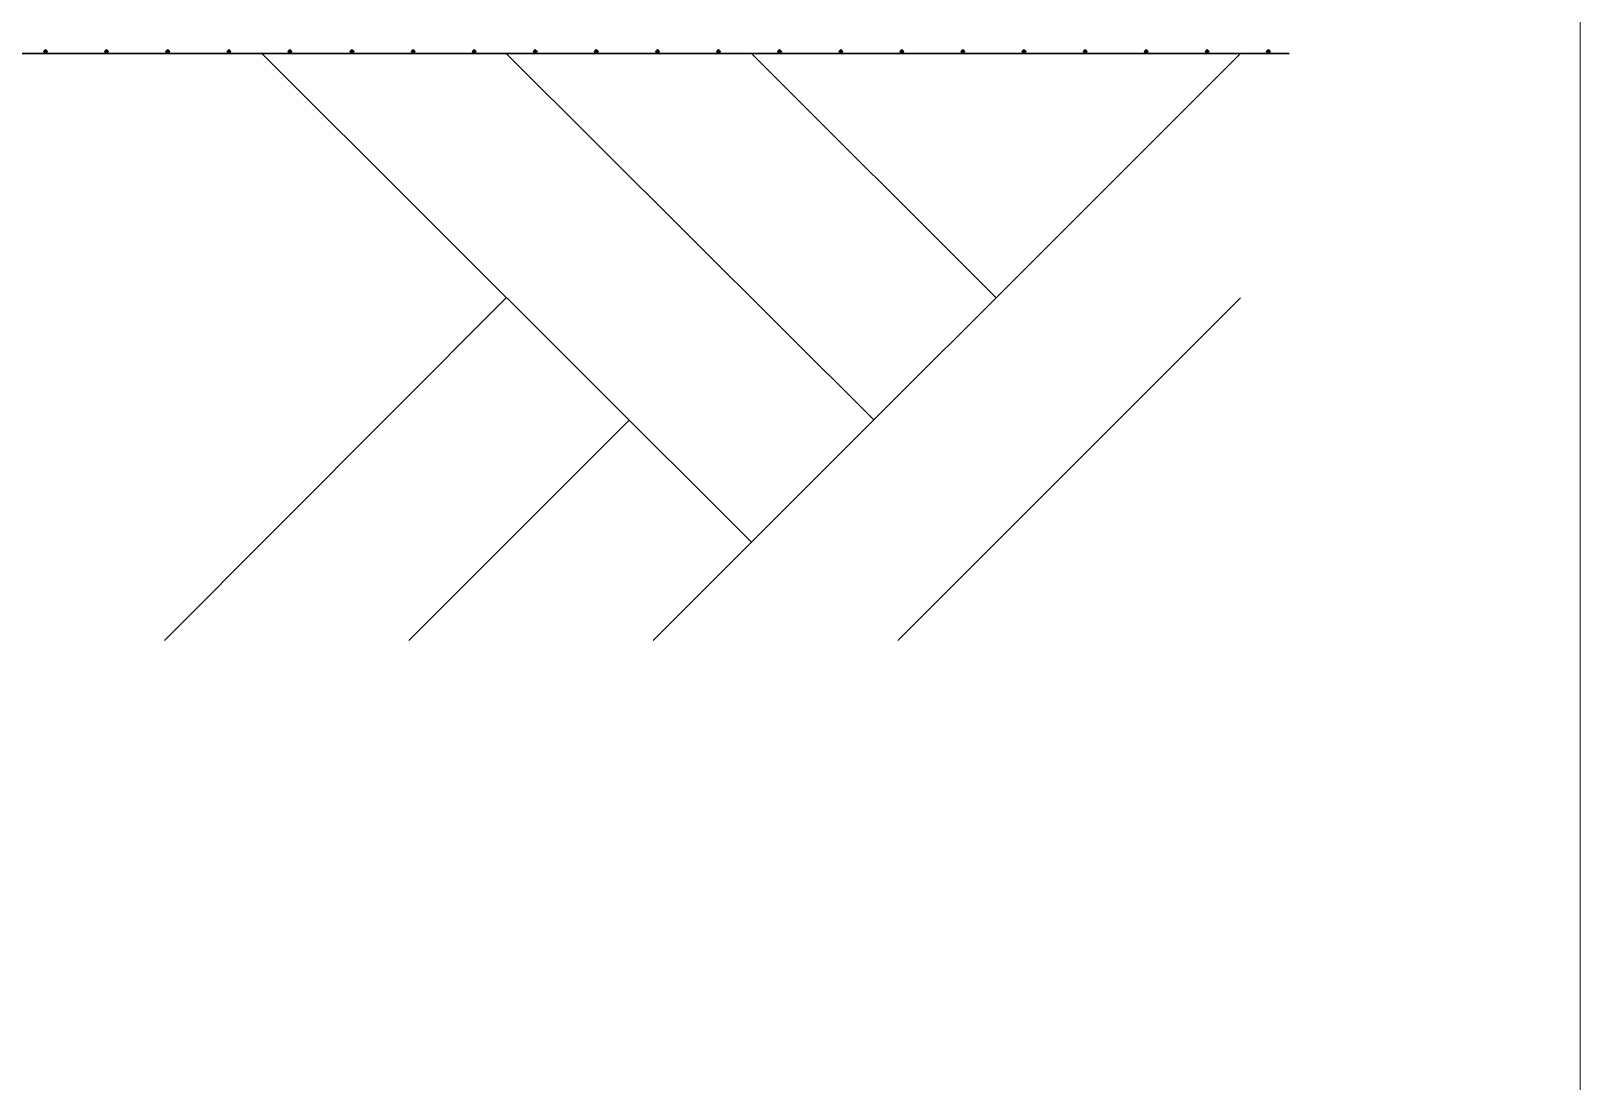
# Model space of a CAD drawing. Header units: millimetres. Extents: x 0 to 420, y 0 to 297.
# Drawn here: x 178.5 to 210.16, y 47.18 to 68.66 of the extents above; entities that cross this region are included whole.
import ezdxf

# ---------------------------------------------------------------- set-up
doc = ezdxf.new("R2010")
doc.units = ezdxf.units.MM

msp = doc.modelspace()

# ---------------------------------------------------------------- hatches: boundary and pattern name
for points in [[(178.795, 68.284), (178.774, 68.262), (178.753, 68.241), (178.774, 68.22), (178.795, 68.199), (178.816, 68.22), (178.837, 68.241), (178.816, 68.262), (178.795, 68.284)], [(180.044, 68.284), (180.022, 68.262), (180.001, 68.241), (180.022, 68.22), (180.044, 68.199), (180.065, 68.22), (180.086, 68.241), (180.065, 68.262), (180.044, 68.284)], [(181.293, 68.284), (181.271, 68.262), (181.25, 68.241), (181.271, 68.22), (181.293, 68.199), (181.314, 68.22), (181.335, 68.241), (181.314, 68.262), (181.293, 68.284)], [(182.541, 68.284), (182.52, 68.262), (182.499, 68.241), (182.52, 68.22), (182.541, 68.199), (182.562, 68.22), (182.584, 68.241), (182.562, 68.262), (182.541, 68.284)], [(183.79, 68.284), (183.769, 68.262), (183.748, 68.241), (183.769, 68.22), (183.79, 68.199), (183.811, 68.22), (183.833, 68.241), (183.811, 68.262), (183.79, 68.284)], [(185.06, 68.284), (185.039, 68.262), (185.018, 68.241), (185.039, 68.22), (185.06, 68.199), (185.081, 68.22), (185.103, 68.241), (185.081, 68.262), (185.06, 68.284)], [(186.309, 68.284), (186.288, 68.262), (186.267, 68.241), (186.288, 68.22), (186.309, 68.199), (186.33, 68.22), (186.351, 68.241), (186.33, 68.262), (186.309, 68.284)], [(187.558, 68.284), (187.537, 68.262), (187.516, 68.241), (187.537, 68.22), (187.558, 68.199), (187.579, 68.22), (187.6, 68.241), (187.579, 68.262), (187.558, 68.284)], [(188.807, 68.284), (188.786, 68.262), (188.764, 68.241), (188.786, 68.22), (188.807, 68.199), (188.828, 68.22), (188.849, 68.241), (188.828, 68.262), (188.807, 68.284)], [(190.055, 68.284), (190.034, 68.262), (190.013, 68.241), (190.034, 68.22), (190.055, 68.199), (190.077, 68.22), (190.098, 68.241), (190.077, 68.262), (190.055, 68.284)], [(191.304, 68.284), (191.283, 68.262), (191.262, 68.241), (191.283, 68.22), (191.304, 68.199), (191.326, 68.22), (191.347, 68.241), (191.326, 68.262), (191.304, 68.284)], [(192.553, 68.284), (192.532, 68.262), (192.511, 68.241), (192.532, 68.22), (192.553, 68.199), (192.574, 68.22), (192.596, 68.241), (192.574, 68.262), (192.553, 68.284)], [(193.802, 68.284), (193.781, 68.262), (193.76, 68.241), (193.781, 68.22), (193.802, 68.199), (193.823, 68.22), (193.844, 68.241), (193.823, 68.262), (193.802, 68.284)], [(195.051, 68.284), (195.03, 68.262), (195.009, 68.241), (195.03, 68.22), (195.051, 68.199), (195.072, 68.22), (195.093, 68.241), (195.072, 68.262), (195.051, 68.284)], [(196.3, 68.284), (196.279, 68.262), (196.257, 68.241), (196.279, 68.22), (196.3, 68.199), (196.321, 68.22), (196.342, 68.241), (196.321, 68.262), (196.3, 68.284)], [(197.549, 68.284), (197.527, 68.262), (197.506, 68.241), (197.527, 68.22), (197.549, 68.199), (197.57, 68.22), (197.591, 68.241), (197.57, 68.262), (197.549, 68.284)], [(198.797, 68.284), (198.776, 68.262), (198.755, 68.241), (198.776, 68.22), (198.797, 68.199), (198.819, 68.22), (198.84, 68.241), (198.819, 68.262), (198.797, 68.284)], [(200.046, 68.284), (200.025, 68.262), (200.004, 68.241), (200.025, 68.22), (200.046, 68.199), (200.067, 68.22), (200.088, 68.241), (200.067, 68.262), (200.046, 68.284)], [(201.295, 68.284), (201.274, 68.262), (201.253, 68.241), (201.274, 68.22), (201.295, 68.199), (201.316, 68.22), (201.337, 68.241), (201.316, 68.262), (201.295, 68.284)], [(202.544, 68.284), (202.523, 68.262), (202.502, 68.241), (202.523, 68.22), (202.544, 68.199), (202.565, 68.22), (202.586, 68.241), (202.565, 68.262), (202.544, 68.284)], [(203.793, 68.284), (203.771, 68.262), (203.75, 68.241), (203.771, 68.22), (203.793, 68.199), (203.814, 68.22), (203.835, 68.241), (203.814, 68.262), (203.793, 68.284)]]:
    msp.add_hatch(color=7).paths.add_polyline_path(points)

# ---------------------------------------------------------------- linework, layer by layer
at = {"lineweight": 13}
for points in [[(210.164, 45.995), (210.164, 165.989)], [(183.219, 68.199), (193.23, 58.208)], [(188.214, 68.199), (195.728, 60.706)], [(203.221, 68.199), (191.22, 56.197)], [(193.23, 68.199), (198.226, 63.204)], [(188.214, 63.204), (181.229, 56.197)], [(203.221, 63.204), (196.215, 56.197)], [(190.733, 60.706), (186.224, 56.197)]]:
    msp.add_lwpolyline(points, dxfattribs=at)
at = {"lineweight": 30}
msp.add_lwpolyline([(136.567, 68.199), (204.216, 68.199)], dxfattribs=at)
at = {"lineweight": 0}
for points in [[(178.795, 68.284), (178.774, 68.262), (178.753, 68.241), (178.774, 68.22), (178.795, 68.199), (178.816, 68.22), (178.837, 68.241), (178.816, 68.262)], [(180.044, 68.284), (180.022, 68.262), (180.001, 68.241), (180.022, 68.22), (180.044, 68.199), (180.065, 68.22), (180.086, 68.241), (180.065, 68.262)], [(181.293, 68.284), (181.271, 68.262), (181.25, 68.241), (181.271, 68.22), (181.293, 68.199), (181.314, 68.22), (181.335, 68.241), (181.314, 68.262)], [(182.541, 68.284), (182.52, 68.262), (182.499, 68.241), (182.52, 68.22), (182.541, 68.199), (182.562, 68.22), (182.584, 68.241), (182.562, 68.262)], [(183.79, 68.284), (183.769, 68.262), (183.748, 68.241), (183.769, 68.22), (183.79, 68.199), (183.811, 68.22), (183.833, 68.241), (183.811, 68.262)], [(185.06, 68.284), (185.039, 68.262), (185.018, 68.241), (185.039, 68.22), (185.06, 68.199), (185.081, 68.22), (185.103, 68.241), (185.081, 68.262)], [(186.309, 68.284), (186.288, 68.262), (186.267, 68.241), (186.288, 68.22), (186.309, 68.199), (186.33, 68.22), (186.351, 68.241), (186.33, 68.262)], [(187.558, 68.284), (187.537, 68.262), (187.516, 68.241), (187.537, 68.22), (187.558, 68.199), (187.579, 68.22), (187.6, 68.241), (187.579, 68.262)], [(188.807, 68.284), (188.786, 68.262), (188.764, 68.241), (188.786, 68.22), (188.807, 68.199), (188.828, 68.22), (188.849, 68.241), (188.828, 68.262)], [(190.055, 68.284), (190.034, 68.262), (190.013, 68.241), (190.034, 68.22), (190.055, 68.199), (190.077, 68.22), (190.098, 68.241), (190.077, 68.262)], [(191.304, 68.284), (191.283, 68.262), (191.262, 68.241), (191.283, 68.22), (191.304, 68.199), (191.326, 68.22), (191.347, 68.241), (191.326, 68.262)], [(192.553, 68.284), (192.532, 68.262), (192.511, 68.241), (192.532, 68.22), (192.553, 68.199), (192.574, 68.22), (192.596, 68.241), (192.574, 68.262)], [(193.802, 68.284), (193.781, 68.262), (193.76, 68.241), (193.781, 68.22), (193.802, 68.199), (193.823, 68.22), (193.844, 68.241), (193.823, 68.262)], [(195.051, 68.284), (195.03, 68.262), (195.009, 68.241), (195.03, 68.22), (195.051, 68.199), (195.072, 68.22), (195.093, 68.241), (195.072, 68.262)], [(196.3, 68.284), (196.279, 68.262), (196.257, 68.241), (196.279, 68.22), (196.3, 68.199), (196.321, 68.22), (196.342, 68.241), (196.321, 68.262)], [(197.549, 68.284), (197.527, 68.262), (197.506, 68.241), (197.527, 68.22), (197.549, 68.199), (197.57, 68.22), (197.591, 68.241), (197.57, 68.262)], [(198.797, 68.284), (198.776, 68.262), (198.755, 68.241), (198.776, 68.22), (198.797, 68.199), (198.819, 68.22), (198.84, 68.241), (198.819, 68.262)], [(200.046, 68.284), (200.025, 68.262), (200.004, 68.241), (200.025, 68.22), (200.046, 68.199), (200.067, 68.22), (200.088, 68.241), (200.067, 68.262)], [(201.295, 68.284), (201.274, 68.262), (201.253, 68.241), (201.274, 68.22), (201.295, 68.199), (201.316, 68.22), (201.337, 68.241), (201.316, 68.262)], [(202.544, 68.284), (202.523, 68.262), (202.502, 68.241), (202.523, 68.22), (202.544, 68.199), (202.565, 68.22), (202.586, 68.241), (202.565, 68.262)], [(203.793, 68.284), (203.771, 68.262), (203.75, 68.241), (203.771, 68.22), (203.793, 68.199), (203.814, 68.22), (203.835, 68.241), (203.814, 68.262)]]:
    msp.add_lwpolyline(points, close=True, dxfattribs=at)

doc.saveas('drawing.dxf')
